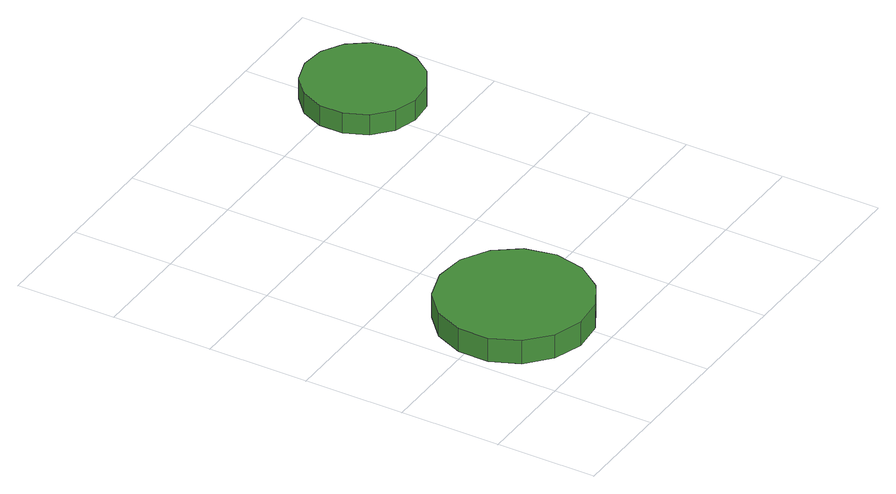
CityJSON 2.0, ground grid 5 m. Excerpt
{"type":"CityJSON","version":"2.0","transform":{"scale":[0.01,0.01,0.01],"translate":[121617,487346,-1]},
"CityObjects":{
"tree1":{"type":"SolitaryVegetationObject","attributes":{"function":"something"},"geometry":[{"type":"MultiSurface","lod":"1","boundaries":[[[0,1,2,3,4,5,6,7,8,9,10,11,12,13,14]],[[15,16,17,18,19,20,21,22,23,24,25,26,27,28,29]],[[0,29,28,1]],[[1,28,27,2]],[[2,27,26,3]],[[3,26,25,4]],[[4,25,24,5]],[[5,24,23,6]],[[6,23,22,7]],[[7,22,21,8]],[[8,21,20,9]],[[9,20,19,10]],[[10,19,18,11]],[[11,18,17,12]],[[12,17,16,13]],[[13,16,15,14]],[[14,15,29,0]]]}]},
"tree2":{"type":"SolitaryVegetationObject","attributes":{"function":"something"},"geometry":[{"type":"MultiSurface","lod":"1","boundaries":[[[30,31,32,33,34,35,36,37,38,39,40,41,42,43,44]],[[45,46,47,48,49,50,51,52,53,54,55,56,57,58,59]],[[30,59,58,31]],[[31,58,57,32]],[[32,57,56,33]],[[33,56,55,34]],[[34,55,54,35]],[[35,54,53,36]],[[36,53,52,37]],[[37,52,51,38]],[[38,51,50,39]],[[39,50,49,40]],[[40,49,48,41]],[[41,48,47,42]],[[42,47,46,43]],[[43,46,45,44]],[[44,45,59,30]]]}]}
},
"vertices":[
[787,456,191],[755,607,191],[664,732,191],[531,809,191],[377,825,191],[230,778,191],[115,674,191],[53,533,191],[53,379,191],[115,238,191],[230,134,191],[377,87,191],[531,103,191],[664,180,191],[755,305,191],[755,305,66],[664,180,66],[531,103,66],[377,87,66],[230,134,66],[115,238,66],[53,379,66],[53,533,66],[115,674,66],[230,778,66],[377,825,66],[531,809,66],[664,732,66],[755,607,66],[787,456,66],
[1861,1928,183],[1836,2046,183],[1765,2144,183],[1660,2205,183],[1540,2218,183],[1424,2180,183],[1334,2099,183],[1285,1989,183],[1285,1868,183],[1334,1757,183],[1424,1676,183],[1540,1639,183],[1660,1651,183],[1765,1712,183],[1836,1810,183],[1836,1810,75],[1765,1712,75],[1660,1651,75],[1540,1639,75],[1424,1676,75],[1334,1757,75],[1285,1868,75],[1285,1989,75],[1334,2099,75],[1424,2180,75],[1540,2218,75],[1660,2205,75],[1765,2144,75],[1836,2046,75],[1861,1928,75]
]}
